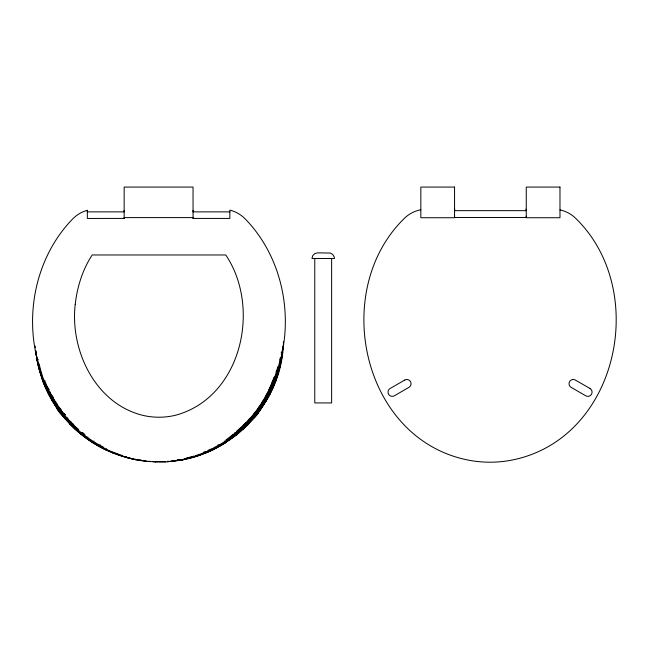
<?xml version="1.0" encoding="UTF-8"?>
<svg xmlns="http://www.w3.org/2000/svg" width="649" height="649" viewBox="0 0 649 649"><rect width="100%" height="100%" fill="white"/><g stroke="black" fill="none" stroke-linecap="round" stroke-linejoin="round"><path stroke-width="0.97" d="M186.336 458.08L191.666 456.791L192.055 457.586L182.661 459.703L166.898 461.926L148.126 461.504L149.976 461.22M37.244 359.278C24.849 310.709 37.261 255.382 72.526 219.111A32.255 32.255 0 0 1 87.258 210.325L87.331 211.485M124.162 210.414L124.146 211.874L87.331 211.874M87.331 210.3L87.331 218.421L89.497 218.453L124.146 218.429L124.162 217.602L193.037 217.602L193.061 218.429L229.86 218.429L229.86 210.13L230.655 210.325A32.255 32.255 0 0 1 245.387 219.111C279.273 253.962 292.082 306.474 281.982 353.591M454.56 209.659L454.844 209.165M283.443 341.398C283.086 403.556 229.446 458.875 167.418 461.553L170.33 461.488L167.393 461.277M526.25 216.214L526.185 217.496L454.568 217.496L454.56 216.214M140.914 459.8L140.809 460.62L133.572 459.224L126.425 457.488L126.604 456.791M171.961 460.895C228.992 456.012 278.007 406.777 282.388 349.641M283.005 346.006L281.447 359.7L277.991 374.011L272.864 387.81L269.7 394.462L262.212 407.134L253.28 418.84L242.953 429.33L241.59 427.861L240.381 427.975L236.917 430.912M133.564 459.314L126.425 457.488M213.578 447.802C248.608 430.798 274.276 396.117 280.303 357.656M281.017 356.845C274.584 401.098 241.899 440.111 199.519 454.332M281.293 355.035L281.698 352.318L281.114 352.253M282.68 352.415L282.429 352.407C280.36 369.459 274.754 386.05 266.049 400.863C263.567 402.356 254.887 422.686 251.666 417.477L250.579 417.623L239.449 429.752L225.844 440.022M276.125 372.421L276.45 370.449M241.59 427.861C256.493 413.827 268.986 396.271 274.519 376.412M122.231 455.452L119.603 454.657L119.367 455.436L112.488 452.783L112.748 452.11C74.075 436.728 44.732 400.571 37.658 359.554L36.952 359.684L38.526 366.904L36.871 359.7L35.703 350.574M276.206 372.526L277.634 367.293M234.841 432.672L236.098 432.591L245.638 422.953L246.782 422.824L255.195 412.01L256.233 411.855L263.372 400.011L264.313 399.849L270.065 387.12L270.925 386.974L273.7 377.815M112.488 452.783L112.602 452.872C96.677 446.301 81.993 436.688 70.011 424.276C69.175 421.517 51.993 407.75 57.802 405.974L57.039 403.816M270.406 386.277L272.823 380.395L273.651 380.265L275.963 373.402L278.137 374.011M251.666 417.477L259.462 406.136L260.452 405.974L266.909 393.667L267.81 393.513L270.065 387.12M106.298 448.629L105.722 449.903L99.167 446.536L100.149 444.711M93.91 441.028L92.831 442.796L86.771 438.602L87.907 436.988M86.771 438.602L80.922 434.132L82.155 432.591L83.802 433.516M80.922 434.132L75.349 429.33L76.663 427.861C62.426 414.808 51.352 398.372 44.603 380.265L42.68 380.987L48.618 394.462L56.106 407.134L60.544 413.121L62.02 411.855L60.876 409.105L57.802 405.974M75.349 429.33L70.068 424.203L71.471 422.824L70.563 421.16M70.068 424.203L65.103 418.775L66.587 417.477L67.991 418.621M65.103 418.775L60.462 413.064M248.453 424.276L237.38 434.132L236.098 432.591M232.918 434.522L230.346 436.988L231.734 438.675M237.591 434.213L219.086 446.455L218.105 444.711M53.283 397.61L53.94 399.849L52.171 400.912L45.454 387.81L42.769 380.955L38.469 366.888L39.719 366.58L39.159 363.902M196.039 455.452L198.667 454.657L198.951 455.436L212.734 449.903L225.625 442.796L224.343 441.028M48.691 394.414L50.444 393.513L50.078 391.964M45.527 387.778L47.328 386.974L49.235 389.724M207.794 450.463L211.963 448.629L212.734 449.903M203.591 452.199L205.295 451.566L205.855 452.872L212.596 449.903M39.719 366.58L41.641 373.605L40.465 374.011M191.666 456.791L194.294 455.987M191.909 457.586L198.951 455.436M191.317 457.237C187.691 457.034 179.96 462.51 177.355 459.8M195.162 456.142L198.05 455.314M37.658 359.554L38.226 359.449M170.192 461.488L184.892 459.314L184.559 458.51M420.828 209.749L420.455 209.814A32.255 32.255 0 0 0 403.613 219.111C330.828 291.109 361.744 437.402 466.339 459.711A113.997 113.997 0 0 0 513.748 459.711C618.343 437.402 649.26 291.109 576.474 219.111A32.255 32.255 0 0 0 561.742 210.325L559.982 209.895M35.76 350.582L36.141 352.375M115.246 453.278L119.862 455.314L135.252 459.711L148.264 461.488L140.817 460.522M165.738 461.764L155.476 461.926M525.966 209.165L526.25 209.659M454.568 210.665L526.185 210.665M229.86 211.874L193.061 211.874L193.037 210.414M314.254 258.48L311.966 258.48L312.721 255.665L314.781 253.613L317.596 252.859L330.276 253.045L332.799 254.505L334.259 257.02L334.446 258.48L332.442 258.48M281.593 359.7L280.035 359.449M280.076 366.904L277.877 366.417M42.826 380.987L38.38 366.904M275.776 380.987L273.651 380.265M273.01 387.81L270.925 386.974M269.838 394.462L267.81 393.513M266.285 400.912L264.313 399.849M262.35 407.134L260.452 405.974M258.059 413.121L256.233 411.855M99.167 446.536L92.872 442.715M126.409 457.586L119.384 455.347M148.126 461.39L149.96 461.504M148.126 461.488L150.106 461.593M152.718 461.764L155.622 461.926M142.675 460.466L145.408 460.79M134.53 459.111L136.339 459.435M138.14 459.76L140.849 460.246M133.629 458.948C83.413 449.043 42.469 405.041 36.409 354.192M112.748 452.11L118.751 454.332M103.872 447.388C74.189 432.664 51.239 405.284 41.641 373.605M71.471 422.824L73.71 424.43M82.155 432.591L85.027 434.789M76.663 427.861L78.724 429.638M248.307 424.276L246.782 422.824M62.02 411.855L65.322 414.857L64.21 413.413M53.94 399.849L56.22 402.453M50.444 393.513L53.064 396.863M52.245 400.863L56.244 407.134M35.865 352.407L37.009 359.7M35.208 345.998L35.37 347.832M193.061 218.429L193.037 187.074L124.162 187.074L124.146 218.429M75.219 304.349C69.873 350.655 95.614 404.319 143.68 415.555A70.814 70.814 0 0 0 175.287 415.311C241.371 397.723 261.523 308.137 225.763 254.968L92.199 254.968C82.52 269.676 77.215 286.939 75.219 304.349M404.733 380.054L390.13 388.483A4.219 4.219 0 0 0 388.581 394.243A4.219 4.219 0 0 0 394.341 395.793L408.951 387.356A4.219 4.219 0 0 0 410.493 381.596A4.219 4.219 0 0 0 404.733 380.054M454.56 187.074L420.828 187.074L420.828 217.731L454.56 217.731L454.56 187.074M559.982 187.074L526.25 187.074L526.25 217.731L559.982 217.731L559.982 187.074M331.639 258.48L314.773 258.48L314.773 402.932L331.639 402.932L331.639 258.48M589.965 388.483L575.355 380.054A4.219 4.219 0 0 0 569.595 381.596A4.219 4.219 0 0 0 571.136 387.356L585.747 395.793A4.219 4.219 0 0 0 591.507 394.243A4.219 4.219 0 0 0 589.965 388.483"/></g></svg>
